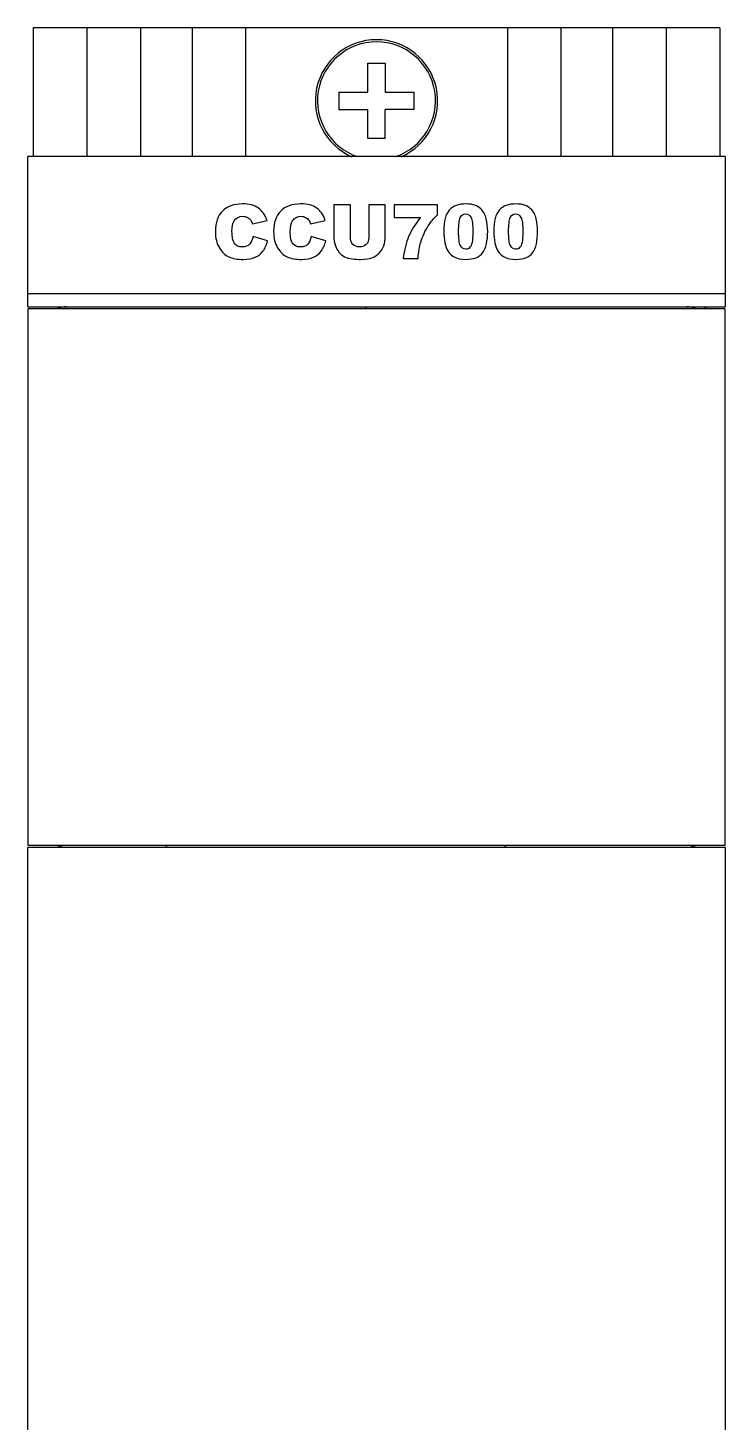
# Model space of a CAD drawing. Header units: inches. Extents: x 0 to 32, y 0 to 130.
# Drawn here: x -0.3 to 32.2, y 65 to 130 of the extents above; entities that cross this region are included whole.
import ezdxf

# ---------------------------------------------------------------- set-up
doc = ezdxf.new("R2010")
doc.units = ezdxf.units.IN
doc.header["$LTSCALE"] = 1.21
doc.header["$MEASUREMENT"] = 0
doc.layers.get('0').update_dxf_attribs({"linetype": 'CONTINUOUS'})
doc.layers.add('02___PRT_ALL_AXES', color=7, linetype='CONTINUOUS')
doc.layers.add('03___PRT_ALL_CURVES', color=7, linetype='CONTINUOUS')

msp = doc.modelspace()

# ---------------------------------------------------------------- linework, layer by layer
at = {"color": 7, "linetype": 'Continuous'}
for p, q in [((0, 130), (0, 124)), ((32, 130), (32, 124)), ((15.6, 127), (15.6, 128.35)), ((15.6, 128.35), (16.4, 128.35)), ((16.4, 128.35), (16.4, 127)), ((14.25, 127), (14.25, 126.2)), ((14.25, 127), (15.6, 127)), ((16.4, 127), (17.75, 127)), ((17.75, 126.2), (17.75, 127)), ((14.25, 126.2), (15.6, 126.2)), ((15.6, 124.85), (15.6, 126.2)), ((16.4, 124.85), (16.4, 126.2)), ((17.75, 126.2), (16.4, 126.2)), ((16.4, 124.85), (15.6, 124.85)), ((-0.25, 117), (-0.25, 124)), ((32.25, 124), (-0.25, 124)), ((32.25, 124), (32.25, 117)), ((32.25, 117.6), (-0.25, 117.6)), ((-0.25, 117), (32.25, 117)), ((-0.25, 116.9), (-0.25, 91.9)), ((32.25, 116.9), (-0.25, 116.9)), ((32.25, 91.9), (32.25, 116.9)), ((-0.25, 91.9), (32.25, 91.9)), ((-0.25, 6), (-0.25, 91.8)), ((-0.25, 91.8), (32.25, 91.8)), ((32.25, 91.8), (32.25, 6))]:
    msp.add_line(p, q, dxfattribs=at)
at = {"color": 2, "linetype": 'Continuous'}
for p, q in [((15.455, 116.9), (15.555, 117)), ((31.261, 116.9), (31.361, 117)), ((6.161, 91.8), (6.261, 91.9)), ((21.966, 91.8), (22.066, 91.9))]:
    msp.add_line(p, q, dxfattribs=at)
at = {"color": 7, "linetype": 'Continuous'}
for centre, radius, start, end in [((16, 126.6), 2.85, 293.72033, 246.27967), ((16, 126.6), 2.75, 288.83959, 251.16041), ((1.55, 116), 1, 90, 114.45082), ((30.45, 116), 1, 65.54918, 90), ((1.55, 92.8), 1, 245.54918, 270), ((30.45, 92.8), 1, 270, 294.45082)]:
    msp.add_arc(centre, radius, start, end, dxfattribs=at)
at = {"layer": '02___PRT_ALL_AXES', "color": 7, "linetype": 'Continuous'}
for p, q in [((32, 130), (0, 130)), ((2.5, 130), (2.5, 124)), ((5, 130), (5, 124)), ((7.4, 130), (7.4, 124)), ((9.9, 130), (9.9, 124)), ((22.1, 130), (22.1, 124)), ((24.6, 130), (24.6, 124)), ((27, 130), (27, 124)), ((29.5, 130), (29.5, 124))]:
    msp.add_line(p, q, dxfattribs=at)
at = {"layer": '03___PRT_ALL_CURVES', "color": 4, "linetype": 'Continuous'}
for p, q in [((14.014, 121.75), (14.014, 120.26)), ((14.785, 121.75), (14.014, 121.75)), ((14.785, 120.224), (14.785, 121.75)), ((15.639, 121.75), (15.639, 120.224)), ((16.41, 121.75), (15.639, 121.75)), ((16.41, 120.26), (16.41, 121.75)), ((16.821, 121.75), (16.821, 121.163)), ((18.849, 121.75), (16.821, 121.75)), ((18.849, 121.281), (18.849, 121.75)), ((10.215, 120.863), (10.897, 121.015)), ((12.931, 120.863), (13.613, 121.015)), ((16.821, 121.163), (18.056, 121.163)), ((10.921, 120.069), (10.244, 120.273)), ((13.637, 120.069), (12.96, 120.273)), ((17.242, 119.25), (17.935, 119.25))]:
    msp.add_line(p, q, dxfattribs=at)
for points in [[(9.753, 121.793), (9.35, 121.793), (9.038, 121.68), (8.818, 121.458)], [(10.494, 121.601), (10.314, 121.728), (10.066, 121.793), (9.753, 121.793)], [(10.897, 121.015), (10.808, 121.278), (10.675, 121.474), (10.494, 121.601)], [(12.469, 121.793), (12.067, 121.793), (11.755, 121.68), (11.535, 121.458)], [(13.211, 121.601), (13.03, 121.728), (12.783, 121.793), (12.469, 121.793)], [(13.613, 121.015), (13.525, 121.278), (13.392, 121.474), (13.211, 121.601)], [(20.177, 121.793), (19.826, 121.793), (19.565, 121.697), (19.395, 121.507)], [(20.591, 121.729), (20.482, 121.77), (20.344, 121.793), (20.177, 121.793)], [(20.856, 121.568), (20.788, 121.634), (20.699, 121.689), (20.591, 121.729)], [(21.016, 121.358), (20.977, 121.431), (20.924, 121.501), (20.856, 121.568)], [(22.507, 121.793), (22.155, 121.793), (21.894, 121.697), (21.724, 121.507)], [(22.921, 121.729), (22.812, 121.77), (22.674, 121.793), (22.507, 121.793)], [(23.185, 121.568), (23.117, 121.634), (23.028, 121.689), (22.921, 121.729)], [(23.346, 121.358), (23.306, 121.431), (23.254, 121.501), (23.185, 121.568)], [(8.818, 121.458), (8.598, 121.237), (8.489, 120.92), (8.489, 120.505)], [(9.263, 120.51), (9.263, 120.734), (9.297, 120.897), (9.368, 121.004)], [(9.368, 121.004), (9.461, 121.143), (9.596, 121.215), (9.771, 121.215)], [(9.771, 121.215), (9.848, 121.215), (9.918, 121.197), (9.981, 121.166)], [(9.981, 121.166), (10.042, 121.134), (10.095, 121.088), (10.139, 121.03)], [(10.139, 121.03), (10.165, 120.995), (10.191, 120.938), (10.215, 120.863)], [(11.535, 121.458), (11.315, 121.237), (11.205, 120.92), (11.205, 120.505)], [(11.98, 120.51), (11.98, 120.734), (12.014, 120.897), (12.085, 121.004)], [(12.085, 121.004), (12.178, 121.143), (12.312, 121.215), (12.488, 121.215)], [(12.488, 121.215), (12.565, 121.215), (12.635, 121.197), (12.697, 121.166)], [(12.697, 121.166), (12.759, 121.134), (12.812, 121.088), (12.856, 121.03)], [(12.856, 121.03), (12.882, 120.995), (12.907, 120.938), (12.931, 120.863)], [(18.056, 121.163), (17.802, 120.848), (17.616, 120.553), (17.499, 120.277)], [(18.407, 120.764), (18.525, 120.948), (18.671, 121.121), (18.849, 121.281)], [(19.395, 121.507), (19.224, 121.317), (19.139, 120.984), (19.139, 120.51)], [(19.828, 120.509), (19.828, 120.822), (19.853, 121.039), (19.904, 121.155)], [(19.904, 121.155), (19.955, 121.271), (20.037, 121.33), (20.153, 121.33)], [(20.153, 121.33), (20.266, 121.33), (20.349, 121.273), (20.406, 121.158)], [(20.406, 121.158), (20.462, 121.044), (20.491, 120.821), (20.491, 120.49)], [(21.112, 121.102), (21.088, 121.199), (21.055, 121.284), (21.016, 121.358)], [(21.182, 120.519), (21.182, 120.72), (21.158, 120.914), (21.112, 121.102)], [(21.724, 121.507), (21.553, 121.317), (21.468, 120.984), (21.468, 120.51)], [(22.157, 120.509), (22.157, 120.822), (22.183, 121.039), (22.234, 121.155)], [(22.234, 121.155), (22.285, 121.271), (22.367, 121.33), (22.483, 121.33)], [(22.483, 121.33), (22.595, 121.33), (22.679, 121.273), (22.735, 121.158)], [(22.735, 121.158), (22.791, 121.044), (22.82, 120.821), (22.82, 120.49)], [(23.441, 121.102), (23.417, 121.199), (23.385, 121.284), (23.346, 121.358)], [(23.511, 120.519), (23.511, 120.72), (23.487, 120.914), (23.441, 121.102)], [(8.489, 120.505), (8.489, 120.195), (8.55, 119.941), (8.676, 119.741)], [(9.389, 119.94), (9.304, 120.043), (9.263, 120.234), (9.263, 120.51)], [(10.244, 120.273), (10.21, 120.115), (10.153, 119.994), (10.079, 119.911)], [(11.205, 120.505), (11.205, 120.195), (11.267, 119.941), (11.393, 119.741)], [(12.105, 119.94), (12.021, 120.043), (11.98, 120.234), (11.98, 120.51)], [(12.96, 120.273), (12.926, 120.115), (12.87, 119.994), (12.795, 119.911)], [(14.014, 120.26), (14.014, 120.137), (14.038, 119.997), (14.086, 119.837)], [(16.34, 119.842), (16.386, 119.973), (16.41, 120.111), (16.41, 120.26)], [(17.499, 120.277), (17.382, 120), (17.297, 119.658), (17.242, 119.25)], [(18.066, 120.013), (18.15, 120.289), (18.264, 120.539), (18.407, 120.764)], [(19.139, 120.51), (19.139, 120.316), (19.154, 120.14), (19.188, 119.98)], [(19.911, 119.855), (19.855, 119.971), (19.828, 120.19), (19.828, 120.509)], [(20.491, 120.49), (20.491, 120.263), (20.477, 120.096), (20.454, 119.99)], [(20.952, 119.523), (21.105, 119.733), (21.182, 120.065), (21.182, 120.519)], [(21.468, 120.51), (21.468, 120.316), (21.483, 120.14), (21.518, 119.98)], [(22.241, 119.855), (22.184, 119.971), (22.157, 120.19), (22.157, 120.509)], [(22.82, 120.49), (22.82, 120.263), (22.807, 120.096), (22.783, 119.99)], [(23.281, 119.523), (23.434, 119.733), (23.511, 120.065), (23.511, 120.519)], [(8.676, 119.741), (8.801, 119.543), (8.949, 119.403), (9.122, 119.326)], [(9.744, 119.787), (9.591, 119.787), (9.473, 119.838), (9.389, 119.94)], [(10.079, 119.911), (10.003, 119.828), (9.891, 119.787), (9.744, 119.787)], [(10.706, 119.593), (10.803, 119.719), (10.875, 119.878), (10.921, 120.069)], [(11.393, 119.741), (11.518, 119.543), (11.666, 119.403), (11.838, 119.326)], [(12.461, 119.787), (12.307, 119.787), (12.189, 119.838), (12.105, 119.94)], [(12.795, 119.911), (12.72, 119.828), (12.607, 119.787), (12.461, 119.787)], [(13.422, 119.593), (13.52, 119.719), (13.591, 119.878), (13.637, 120.069)], [(14.086, 119.837), (14.115, 119.738), (14.169, 119.642), (14.25, 119.549)], [(14.898, 119.905), (14.822, 119.982), (14.785, 120.087), (14.785, 120.224)], [(15.213, 119.791), (15.078, 119.791), (14.973, 119.828), (14.898, 119.905)], [(15.525, 119.903), (15.45, 119.828), (15.346, 119.791), (15.213, 119.791)], [(15.639, 120.224), (15.639, 120.086), (15.6, 119.978), (15.525, 119.903)], [(16.124, 119.497), (16.223, 119.596), (16.294, 119.71), (16.34, 119.842)], [(17.935, 119.25), (17.957, 119.543), (18.001, 119.797), (18.066, 120.013)], [(19.188, 119.98), (19.222, 119.82), (19.268, 119.695), (19.328, 119.602)], [(19.328, 119.602), (19.411, 119.473), (19.519, 119.374), (19.649, 119.308)], [(20.157, 119.681), (20.049, 119.681), (19.967, 119.739), (19.911, 119.855)], [(20.339, 119.755), (20.288, 119.705), (20.227, 119.681), (20.157, 119.681)], [(20.454, 119.99), (20.43, 119.883), (20.39, 119.804), (20.339, 119.755)], [(21.518, 119.98), (21.552, 119.82), (21.598, 119.695), (21.658, 119.602)], [(21.658, 119.602), (21.741, 119.473), (21.848, 119.374), (21.978, 119.308)], [(22.486, 119.681), (22.379, 119.681), (22.297, 119.739), (22.241, 119.855)], [(22.669, 119.755), (22.617, 119.705), (22.556, 119.681), (22.486, 119.681)], [(22.783, 119.99), (22.759, 119.883), (22.72, 119.804), (22.669, 119.755)], [(9.122, 119.326), (9.294, 119.248), (9.516, 119.207), (9.788, 119.207)], [(9.788, 119.207), (10.012, 119.207), (10.196, 119.24), (10.341, 119.305)], [(10.341, 119.305), (10.486, 119.369), (10.607, 119.465), (10.706, 119.593)], [(11.838, 119.326), (12.01, 119.248), (12.232, 119.207), (12.505, 119.207)], [(12.505, 119.207), (12.728, 119.207), (12.913, 119.24), (13.057, 119.305)], [(13.057, 119.305), (13.202, 119.369), (13.323, 119.465), (13.422, 119.593)], [(14.25, 119.549), (14.33, 119.456), (14.418, 119.385), (14.515, 119.333)], [(14.515, 119.333), (14.611, 119.282), (14.732, 119.25), (14.875, 119.233)], [(14.875, 119.233), (15.019, 119.216), (15.152, 119.207), (15.274, 119.207)], [(15.274, 119.207), (15.484, 119.207), (15.665, 119.236), (15.814, 119.291)], [(15.814, 119.291), (15.922, 119.33), (16.025, 119.398), (16.124, 119.497)], [(19.649, 119.308), (19.778, 119.241), (19.947, 119.207), (20.158, 119.207)], [(20.158, 119.207), (20.534, 119.207), (20.798, 119.311), (20.952, 119.523)], [(21.978, 119.308), (22.108, 119.241), (22.276, 119.207), (22.488, 119.207)], [(22.488, 119.207), (22.863, 119.207), (23.127, 119.311), (23.281, 119.523)]]:
    msp.add_open_spline(points, degree=3, dxfattribs=at)

doc.saveas('drawing.dxf')
